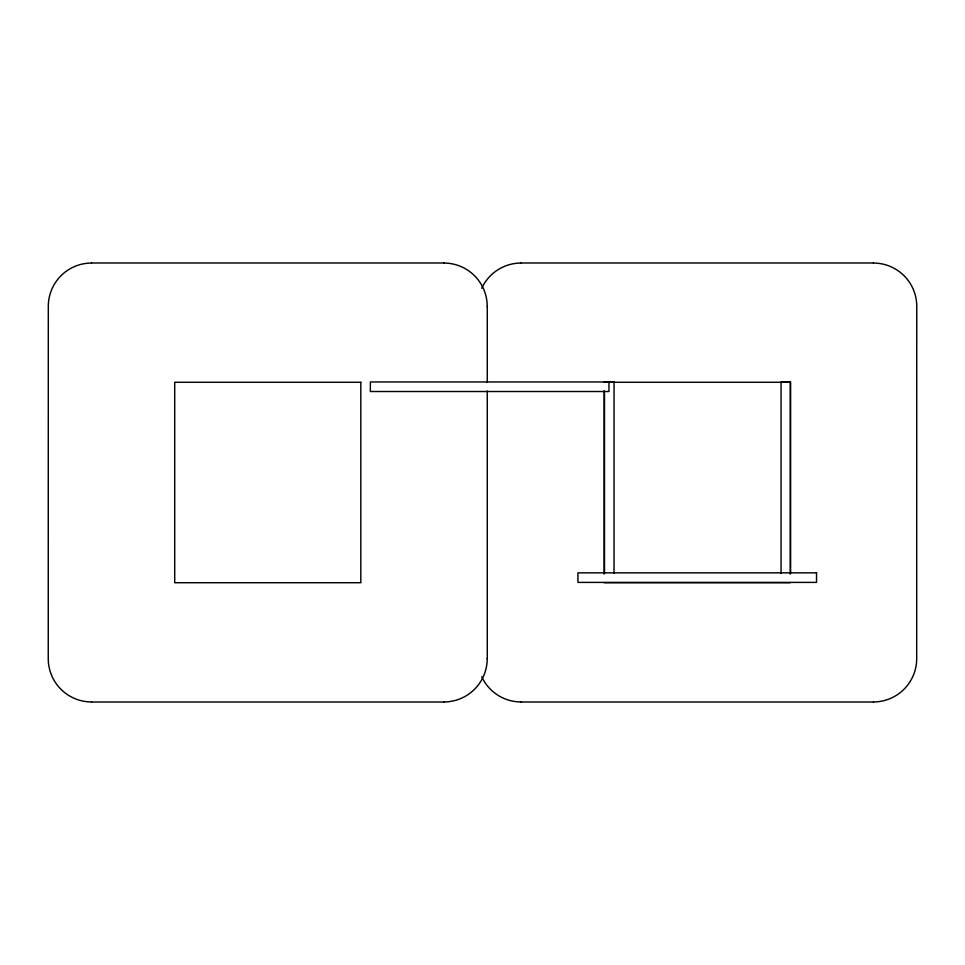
<?xml version="1.0" encoding="UTF-8"?>
<svg xmlns="http://www.w3.org/2000/svg" width="965" height="965" viewBox="0 0 965 965"><rect width="100%" height="100%" fill="white"/><g stroke="black" fill="none" stroke-linecap="round" stroke-linejoin="round"><path stroke-width="1.45" d="M91.566 262.987L443.948 262.987M521.052 262.987L873.434 262.987M604.187 382.285L790.287 382.285L790.287 574.103M604.187 582.715L790.287 582.715M91.566 702.013L443.948 702.013M521.052 702.013L873.434 702.013M790.6 573.355L790.6 381.971L781.059 381.971L781.059 573.355M614.042 573.355L614.042 381.971L370.355 381.971L370.355 391.513L608.963 391.513L608.963 381.971M604.488 391.018L604.488 573.355M604.187 390.897L604.187 574.103M487.277 306.315L487.277 382.116M487.277 391.018L487.277 658.685M91.566 263.047A43.304 43.304 0 0 0 48.31 306.315L48.25 658.685A43.304 43.304 0 0 0 91.566 701.953M487.216 658.685A43.304 43.304 0 0 1 443.948 701.953M443.948 263.047A43.304 43.304 0 0 1 487.216 306.315M481.752 288.233A43.304 43.304 0 0 1 521.052 263.047M521.052 701.953A43.304 43.304 0 0 1 481.752 676.767M873.434 701.953A43.304 43.304 0 0 0 916.69 658.685L916.75 306.315A43.304 43.304 0 0 0 873.434 263.047M360.814 382.285L174.713 382.285L174.713 582.715L360.814 582.715L360.814 382.285M816.535 572.848L577.938 572.848L577.938 582.402L816.535 582.402L816.535 572.848"/></g></svg>
